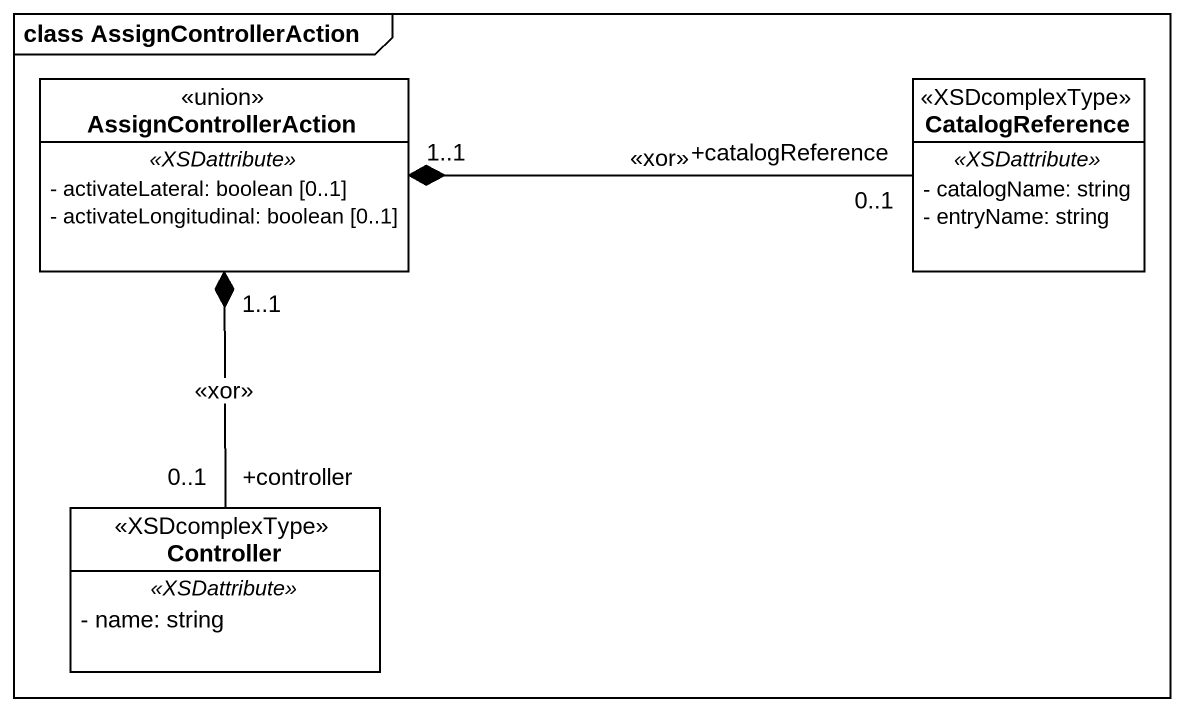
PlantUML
@startuml
mainframe class AssignControllerAction
hide circle
hide empty members
skinparam classAttributeIconSize 0
class AssignControllerAction <<union>> {
  .. <<XSDattribute>> ..
  - activateLateral: boolean [0..1]
  - activateLongitudinal: boolean [0..1]
}
class CatalogReference <<XSDcomplexType>> {
  .. <<XSDattribute>> ..
  - catalogName: string
  - entryName: string
}
class Controller <<XSDcomplexType>> {
  .. <<XSDattribute>> ..
  - name: string
}
AssignControllerAction "1..1" *-right- "+catalogReference\n0..1" CatalogReference : <<xor>>
AssignControllerAction "1..1" *-- "+controller\n0..1" Controller : <<xor>>
@enduml
